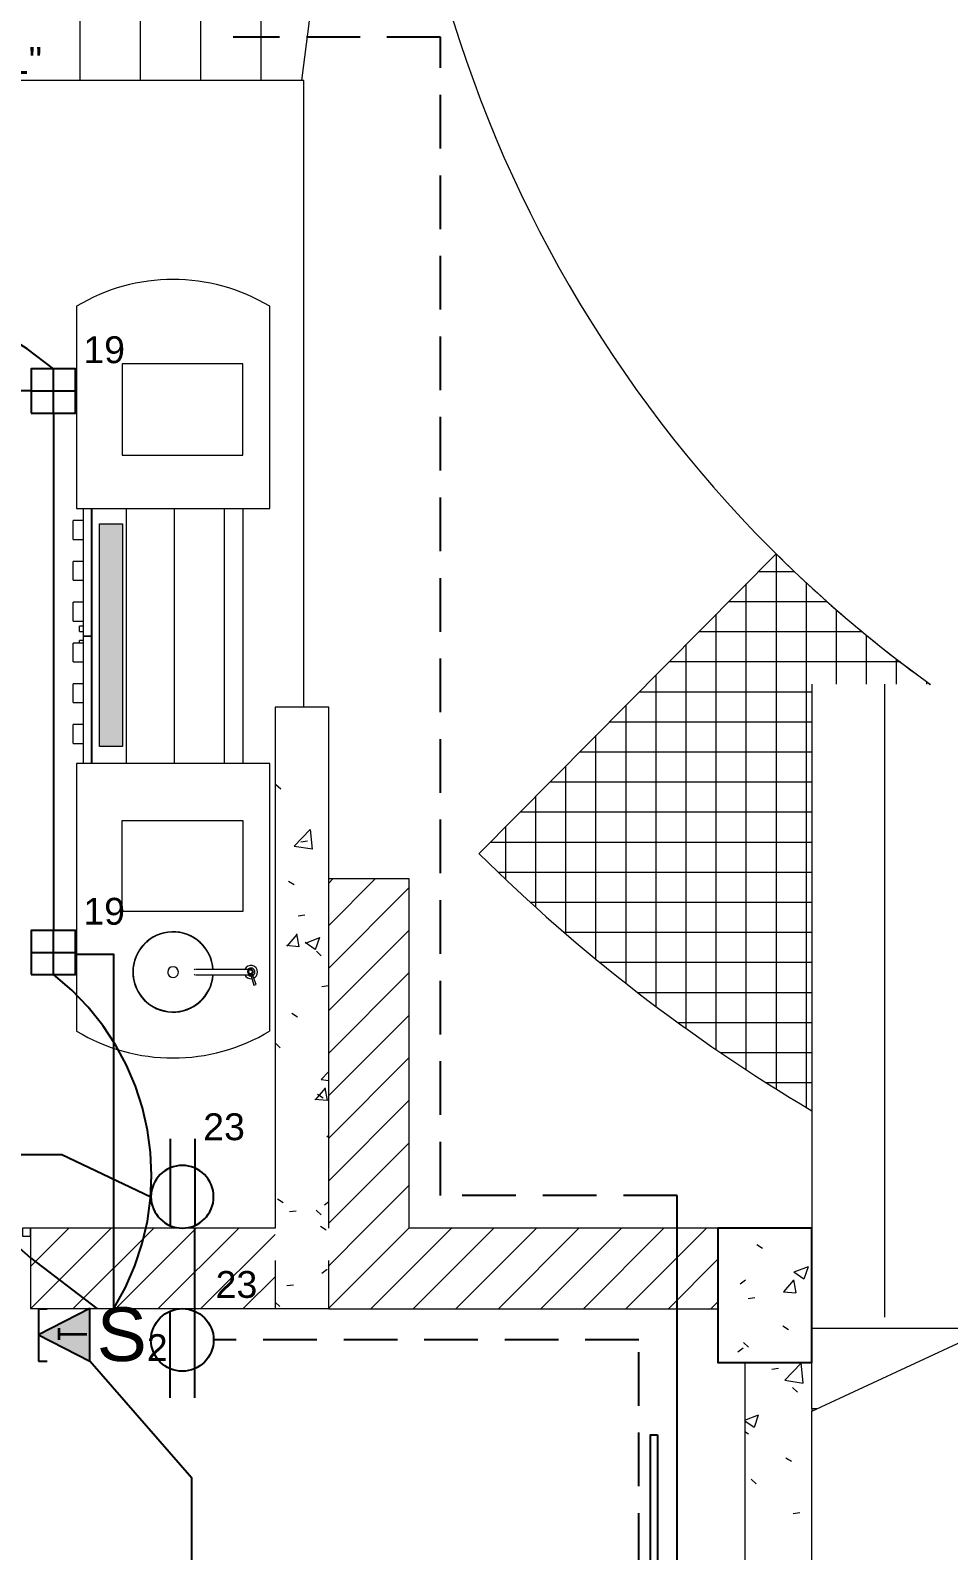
# Model space of a CAD drawing. Header units: inches. Extents: x 131 to 82119, y 71 to 16923.
# Drawn here: x 188.18 to 191.6, y 153.96 to 159.63 of the extents above; entities that cross this region are included whole.
import ezdxf
from ezdxf.enums import TextEntityAlignment as Align

# ---------------------------------------------------------------- set-up
doc = ezdxf.new("R2010")
doc.units = ezdxf.units.IN
doc.header["$MEASUREMENT"] = 0
for name, pattern in [('HIDDEN', [9.525, 6.35, -3.175]), ('Overhead', [0.003969, 0.002381, -0.001587]), ('PISO', [0.3, 0.2, -0.1])]:
    doc.linetypes.add(name, pattern=pattern)
for name, color, linetype, lineweight in [('A-FLOR-____-OTLN', 192, 'Continuous', 18), ('A-FLOR-____-PATT', 8, 'Continuous', 18), ('A-GLAZ-CWMG-MCUT', 51, 'Continuous', 18), ('A-GLAZ-CWMG-OTLN', 51, 'Continuous', 18), ('A-WALL-____-MCUT', 113, 'Continuous', 18), ('A-WALL-____-PATT', 111, 'Continuous', 18), ('DUCTO-PARED O TECHO', 7, 'Continuous', 25), ('DUCTO-PISO', 7, 'PISO', 25), ('Q-SPCQ-____-OTLN', 91, 'Continuous', 18), ('RED-TELEFONO', 240, 'TELEFONO', 25), ('RED-TELÉFONO', 240, 'TELEFONO', 25), ('S-COLS-____-MCUT', 52, 'Continuous', 18), ('S-COLS-____-OTLN', 52, 'Continuous', 18), ('S-STRS-____-MBND', 31, 'Overhead', 18), ('S-STRS-____-OTLN', 31, 'Continuous', 18), ('SIMBOLOGIA', 150, 'Continuous', 25)]:
    doc.layers.add(name, color=color, linetype=linetype, lineweight=lineweight)
for name, color, linetype in [('INTERRUPTORES', 6, 'Continuous'), ('LAMPARAS', 20, 'Continuous'), ('Retorno', 5, 'HIDDEN')]:
    doc.layers.add(name, color=color, linetype=linetype)
doc.styles.add('ROMANS', font='romans.shx', dxfattribs={"width": 0.625})
doc.styles.get("Standard").update_dxf_attribs({"font": 'arial.ttf'})
doc.linetypes.add('TELEFONO', pattern='A,0.32,-0.12,["TEL",Standard,S=0.065,R=0,X=-0.065,Y=-0.0325],-0.14', length=0.58)
pattern_1 = [(50, (192.4177, 155.93026), (0.546432, -0.047308), [0.057, -0.629]), (355, (192.4177, 155.93026), (-0.10543, 0.57337), [0.046, -0.503]), (100.451, (192.4637, 155.92626), (0.440955, 0.52571), [0.049, -0.534]), (46.184, (192.4177, 156.08226), (0.81312, -0.12606), [0.086, -0.943]), (96.636, (192.4857, 156.07226), (0.711995, 0.74225), [0.073, -0.801]), (351.184, (192.4177, 156.08226), (0.71223, 0.74262), [0.069, -0.754]), (21, (192.4937, 156.04426), (0.454985, -0.306292), [0.057, -0.629]), (326, (192.4937, 156.04426), (0.185766, 0.552594), [0.046, -0.503]), (71.451, (192.5317, 156.01926), (0.640536, 0.246016), [0.049, -0.534]), (37.5, (192.4177, 155.93026), (0.009206, 0.2541166), [0.025, -0.472, 0.025, -0.485, -0.505]), (37.5, (192.4177, 155.93026), (0.009206, 0.2541166), [-1.007, 0.025, -0.48]), (7.5, (192.4177, 155.93026), (0.200461, 0.300738), [0.025, -0.266, 0.025, -0.46, -0.192]), (7.5, (192.4177, 155.93026), (0.200461, 0.300738), [-0.776, 0.025, -0.167]), (327.5, (192.2477, 155.93026), (0.406483, -0.0170776), [0.025, -0.165, 0.025, -0.569, -0.789]), (327.5, (192.2477, 155.93026), (0.406483, -0.0170776), [-0.785, 0.025, -0.764]), (317.5, (192.1717, 155.93026), (0.443999, 0.076008), [0.025, -0.223, 0.025, -0.37, -0.56]), (317.5, (192.1717, 155.93026), (0.443999, 0.076008), [-0.642, 0.025, -0.535])]
pattern_2 = [(45, (192.4177, 155.93026), (-0.079196, 0.079196), [])]

# ---------------------------------------------------------------- blocks, each defined once
blk = doc.blocks.new('Rectangular Mullion - 30mm Square-V1-ARQ-SS')
at = {"layer": 'A-GLAZ-CWMG-MCUT'}
for p, q in [((-0.03, 0.015), (0, 0.015)), ((-0.03, -0.015), (-0.03, 0.015)), ((0, 0.015), (0, -0.015)), ((0, -0.015), (-0.03, -0.015))]:
    blk.add_line(p, q, dxfattribs=at)
blk = doc.blocks.new('BBQ_Unit_10968 - Grill-757689-ARQ-SS')
at = {"layer": 'Q-SPCQ-____-OTLN'}
blk.add_hatch(color=256, dxfattribs=at).paths.add_polyline_path([(0.8617, -0.364), (0.8617, -0.2784), (0.0317, -0.2784), (0.0317, -0.364), (0.7622, -0.364)], flags=0)
for p, q in [((-0.0245, 0.27), (-0.7782, 0.27)), ((-0.0245, 0.17), (-0.0245, 0.27)), ((1.9218, 0.27), (0.9255, 0.27)), ((0.9255, 0.27), (0.9255, 0.17)), ((-0.2233, 0.17), (-0.5633, 0.17)), ((-0.5633, 0.17), (-0.5633, -0.28)), ((-0.2233, -0.28), (-0.2233, 0.17)), ((-0.0245, 0.102), (-0.0245, 0.17)), ((-0.0245, 0.17), (0.9255, 0.17)), ((0.9255, 0.17), (0.9255, 0.102)), ((1.1367, -0.28), (1.1367, 0.17)), ((1.1367, 0.17), (1.4767, 0.17)), ((1.4767, 0.17), (1.4767, -0.28)), ((1.6918, 0.1793), (1.6918, 0.0079)), ((1.6936, 0.1906), (1.6939, 0.1903)), ((1.7481, 0.2192), (1.706, 0.203)), ((1.708, 0.2045), (1.7074, 0.2051)), ((1.7079, 0.1982), (1.7513, 0.2108)), ((1.7118, 0.0079), (1.7118, 0.1793)), ((1.7513, 0.2108), (1.7481, 0.2192)), ((-0.0245, -0.0862), (-0.0245, 0.102)), ((0.9255, 0.102), (-0.0245, 0.102)), ((0.9255, 0.102), (0.9255, -0.0862)), ((-0.0245, -0.2652), (-0.0245, -0.0862)), ((-0.0245, -0.0862), (0.9255, -0.0862)), ((0.9255, -0.0862), (0.9255, -0.2652)), ((-0.5633, -0.28), (-0.2233, -0.28)), ((-0.0245, -0.3924), (-0.0245, -0.2652)), ((-0.0245, -0.2652), (0.9255, -0.2652)), ((0.0317, -0.364), (0.0317, -0.2784)), ((0.0317, -0.2784), (0.8617, -0.2784)), ((0.0317, -0.2784), (0.8617, -0.2784)), ((0.0317, -0.364), (0.0317, -0.2784)), ((0.8617, -0.2784), (0.8617, -0.364)), ((0.8617, -0.2784), (0.8617, -0.364)), ((0.9255, -0.2652), (0.9255, -0.3924)), ((1.4767, -0.28), (1.1367, -0.28)), ((-0.0245, -0.3924), (0.9255, -0.3924)), ((-0.0245, -0.45), (-0.0245, -0.3924)), ((-0.0245, -0.3946), (0.9255, -0.3946)), ((0.8617, -0.364), (0.0317, -0.364)), ((0.8617, -0.364), (0.0317, -0.364)), ((0.4505, -0.3946), (0.4505, -0.4246)), ((0.4505, -0.4246), (0.4505, -0.3946)), ((0.9255, -0.3924), (0.9255, -0.45)), ((-0.7782, -0.45), (-0.0245, -0.45)), ((-0.0245, -0.4246), (0.0202, -0.4246)), ((0.0202, -0.4246), (0.0202, -0.4626)), ((0.0202, -0.4246), (0.0902, -0.4246)), ((0.0902, -0.4626), (0.0902, -0.4246)), ((0.0902, -0.4246), (0.1722, -0.4246)), ((0.1722, -0.4246), (0.1722, -0.4626)), ((0.1722, -0.4246), (0.2422, -0.4246)), ((0.2422, -0.4626), (0.2422, -0.4246)), ((0.2422, -0.4246), (0.3242, -0.4246)), ((0.3242, -0.4246), (0.3242, -0.4626)), ((0.3242, -0.4246), (0.3942, -0.4246)), ((0.3942, -0.4626), (0.3942, -0.4246)), ((0.3942, -0.4246), (0.4505, -0.4246)), ((0.4138, -0.4246), (0.4138, -0.4384)), ((0.4338, -0.4384), (0.4138, -0.4384)), ((0.4338, -0.4384), (0.4338, -0.4246)), ((0.4505, -0.4246), (0.4762, -0.4246)), ((0.4672, -0.4246), (0.4672, -0.4384)), ((0.4762, -0.4384), (0.4672, -0.4384)), ((0.4762, -0.4246), (0.4762, -0.4626)), ((0.4762, -0.4246), (0.5462, -0.4246)), ((0.5462, -0.4626), (0.5462, -0.4246)), ((0.5462, -0.4246), (0.6282, -0.4246)), ((0.6282, -0.4246), (0.6282, -0.4626)), ((0.6282, -0.4246), (0.6982, -0.4246)), ((0.6982, -0.4626), (0.6982, -0.4246)), ((0.6982, -0.4246), (0.7802, -0.4246)), ((0.7802, -0.4246), (0.7802, -0.4626)), ((0.7802, -0.4246), (0.8502, -0.4246)), ((0.8502, -0.4626), (0.8502, -0.4246)), ((0.8502, -0.4246), (0.9255, -0.4246)), ((0.9255, -0.45), (1.9218, -0.45)), ((0.0902, -0.4626), (0.0202, -0.4626)), ((0.2422, -0.4626), (0.1722, -0.4626)), ((0.3942, -0.4626), (0.3242, -0.4626)), ((0.5462, -0.4626), (0.4762, -0.4626)), ((0.6982, -0.4626), (0.6282, -0.4626)), ((0.8502, -0.4626), (0.7802, -0.4626))]:
    blk.add_line(p, q, dxfattribs=at)
at = {"layer": 'Q-SPCQ-____-OTLN', "flags": 128}
for points in [[(1.6918, 0.1993), (1.6918, 0.199), (1.6918, 0.1987), (1.6918, 0.1984), (1.6918, 0.198), (1.6918, 0.1976), (1.6918, 0.1975)], [(1.6918, 0.1937), (1.6918, 0.193), (1.6918, 0.1923), (1.6918, 0.1916), (1.6918, 0.1908), (1.6918, 0.1901), (1.6918, 0.1893), (1.6918, 0.1884), (1.6918, 0.1876), (1.6918, 0.1867), (1.6918, 0.1858), (1.6918, 0.1849), (1.6918, 0.184), (1.6918, 0.183), (1.6918, 0.1821), (1.6918, 0.1811), (1.6918, 0.1801), (1.6918, 0.1793)], [(1.693, 0.1982), (1.6932, 0.2), (1.6939, 0.2016), (1.6949, 0.2031), (1.6962, 0.2043), (1.6978, 0.2051), (1.6995, 0.2055), (1.7013, 0.2055), (1.7022, 0.2054)], [(1.7005, 0.1908), (1.6995, 0.1908), (1.6978, 0.1912), (1.6962, 0.1921), (1.6949, 0.1933), (1.6939, 0.1947), (1.6932, 0.1964), (1.693, 0.1982)], [(1.7031, 0.2051), (1.7046, 0.2043), (1.706, 0.2031)], [(1.7076, 0.1964), (1.707, 0.1947), (1.706, 0.1933), (1.7046, 0.1921), (1.7031, 0.1912)], [(1.7118, 0.1793), (1.7118, 0.1803), (1.7118, 0.1813), (1.7118, 0.1823), (1.7118, 0.1832), (1.7118, 0.1841), (1.7118, 0.1851), (1.7118, 0.186), (1.7118, 0.1869), (1.7118, 0.1877), (1.7118, 0.1886), (1.7118, 0.1894), (1.7118, 0.1902), (1.7118, 0.191), (1.7118, 0.1918), (1.7118, 0.1925), (1.7118, 0.1932), (1.7118, 0.1939), (1.7118, 0.1945), (1.7118, 0.1951), (1.7118, 0.1957), (1.7118, 0.1962), (1.7118, 0.1967), (1.7118, 0.1972), (1.7118, 0.1977), (1.7118, 0.1981), (1.7118, 0.1984), (1.7118, 0.1988), (1.7118, 0.1991), (1.7118, 0.1993)], [(1.6919, 0.0586), (1.6898, 0.0585), (1.6839, 0.0579), (1.678, 0.0571), (1.6722, 0.056), (1.6663, 0.0547), (1.6606, 0.0532), (1.6549, 0.0514), (1.6493, 0.0494), (1.6437, 0.0472), (1.6383, 0.0448), (1.633, 0.0422), (1.6277, 0.0393), (1.6226, 0.0362), (1.6176, 0.033), (1.6128, 0.0295), (1.6081, 0.0259), (1.6035, 0.022), (1.5991, 0.018), (1.5949, 0.0138), (1.5908, 0.0095), (1.5869, 0.0049), (1.5832, 0.0003), (1.5797, -0.0045), (1.5764, -0.0095), (1.5733, -0.0146), (1.5703, -0.0198), (1.5676, -0.0251), (1.5652, -0.0305), (1.5629, -0.036), (1.5608, -0.0416), (1.559, -0.0473), (1.5574, -0.053), (1.5561, -0.0588), (1.5549, -0.0647), (1.554, -0.0706), (1.5534, -0.0765), (1.5529, -0.0824), (1.5528, -0.0884), (1.5528, -0.0944), (1.5531, -0.1003), (1.5536, -0.1062), (1.5544, -0.1121), (1.5554, -0.118), (1.5567, -0.1239), (1.5581, -0.1296), (1.5598, -0.1353), (1.5617, -0.141), (1.5639, -0.1465), (1.5663, -0.152), (1.5689, -0.1574), (1.5717, -0.1626), (1.5747, -0.1678), (1.5779, -0.1728), (1.5813, -0.1777), (1.5849, -0.1824), (1.5887, -0.187), (1.5927, -0.1915), (1.5968, -0.1958), (1.6011, -0.1999), (1.6056, -0.2038), (1.6102, -0.2076), (1.615, -0.2111), (1.6199, -0.2145), (1.6249, -0.2177), (1.6301, -0.2206), (1.6354, -0.2234), (1.6408, -0.226), (1.6463, -0.2283), (1.6518, -0.2304), (1.6575, -0.2323), (1.6632, -0.2339), (1.669, -0.2354), (1.6748, -0.2366), (1.6807, -0.2375), (1.6866, -0.2382), (1.6926, -0.2387), (1.6985, -0.239), (1.7018, -0.239)], [(1.7018, -0.239), (1.7077, -0.2389), (1.7137, -0.2385), (1.7196, -0.2379), (1.7255, -0.2371), (1.7314, -0.236), (1.7372, -0.2347), (1.7429, -0.2332), (1.7486, -0.2314), (1.7542, -0.2294), (1.7598, -0.2272), (1.7652, -0.2248), (1.7706, -0.2222), (1.7758, -0.2193), (1.7809, -0.2162), (1.7859, -0.213), (1.7907, -0.2095), (1.7954, -0.2059), (1.8, -0.202), (1.8044, -0.198), (1.8086, -0.1938), (1.8127, -0.1895), (1.8166, -0.1849), (1.8203, -0.1803), (1.8238, -0.1755), (1.8271, -0.1705), (1.8303, -0.1654), (1.8332, -0.1602), (1.8359, -0.1549), (1.8384, -0.1495), (1.8406, -0.144), (1.8427, -0.1384), (1.8445, -0.1327), (1.8461, -0.127), (1.8475, -0.1212), (1.8486, -0.1153), (1.8495, -0.1094), (1.8501, -0.1035), (1.8506, -0.0976), (1.8507, -0.0916), (1.8507, -0.0856), (1.8504, -0.0797), (1.8499, -0.0738), (1.8491, -0.0679), (1.8481, -0.062), (1.8469, -0.0561), (1.8454, -0.0504), (1.8437, -0.0447), (1.8418, -0.039), (1.8396, -0.0335), (1.8372, -0.028), (1.8347, -0.0226), (1.8319, -0.0174), (1.8288, -0.0122), (1.8256, -0.0072), (1.8222, -0.0023), (1.8186, 0.0024), (1.8148, 0.007), (1.8109, 0.0115), (1.8067, 0.0158), (1.8024, 0.0199), (1.7979, 0.0238), (1.7933, 0.0276), (1.7885, 0.0311), (1.7836, 0.0345), (1.7786, 0.0377), (1.7734, 0.0406), (1.7681, 0.0434), (1.7627, 0.046), (1.7572, 0.0483), (1.7517, 0.0504), (1.746, 0.0523), (1.7403, 0.0539), (1.7345, 0.0554), (1.7287, 0.0566), (1.7228, 0.0575), (1.7169, 0.0582), (1.7118, 0.0586)], [(1.6918, 0.0079), (1.6918, 0.0074), (1.6918, 0.0069), (1.6918, 0.0064), (1.6918, 0.0059), (1.6918, 0.0054), (1.6918, 0.0049), (1.6918, 0.0044), (1.6918, 0.0039), (1.6918, 0.0034), (1.6918, 0.0029), (1.6918, 0.0024), (1.6918, 0.0019), (1.6918, 0.0015), (1.6918, 0.001), (1.6918, 0.0005), (1.6918, 0.0001), (1.6918, -0.0004), (1.6918, -0.0008), (1.6918, -0.0012), (1.6918, -0.0016), (1.6918, -0.002), (1.6918, -0.0024), (1.6918, -0.0028), (1.6918, -0.0031), (1.6918, -0.0035), (1.6918, -0.0038), (1.6918, -0.0041), (1.6918, -0.0044), (1.6918, -0.0047), (1.6918, -0.005), (1.6918, -0.0052), (1.6918, -0.0055), (1.6918, -0.0057), (1.6918, -0.0059), (1.6918, -0.0061), (1.6918, -0.0062), (1.6918, -0.0064), (1.6918, -0.0065), (1.6918, -0.0066), (1.6918, -0.0067), (1.6918, -0.0067), (1.6918, -0.0068), (1.6918, -0.0068), (1.6918, -0.0068)], [(1.7118, -0.0068), (1.7118, -0.0068), (1.7118, -0.0068), (1.7118, -0.0067), (1.7118, -0.0066), (1.7118, -0.0066), (1.7118, -0.0065), (1.7118, -0.0063), (1.7118, -0.0062), (1.7118, -0.006), (1.7118, -0.0058), (1.7118, -0.0056), (1.7118, -0.0054), (1.7118, -0.0052), (1.7118, -0.0049), (1.7118, -0.0046), (1.7118, -0.0043), (1.7118, -0.004), (1.7118, -0.0037), (1.7118, -0.0034), (1.7118, -0.003), (1.7118, -0.0027), (1.7118, -0.0023), (1.7118, -0.0019), (1.7118, -0.0015), (1.7118, -0.0011), (1.7118, -0.0006), (1.7118, -0.0002), (1.7118, 0.0002), (1.7118, 0.0007), (1.7118, 0.0012), (1.7118, 0.0016), (1.7118, 0.0021), (1.7118, 0.0026), (1.7118, 0.0031), (1.7118, 0.0036), (1.7118, 0.0041), (1.7118, 0.0046), (1.7118, 0.0051), (1.7118, 0.0056), (1.7118, 0.0061), (1.7118, 0.0066), (1.7118, 0.0071), (1.7118, 0.0075), (1.7118, 0.0079)]]:
    blk.add_lwpolyline(points, dxfattribs=at)
at = {"layer": 'Q-SPCQ-____-OTLN'}
for centre, radius, start, end in [((-0.1802, -0.09), 0.698, 148.9516, 211.0484), ((1.3259, -0.09), 0.6961, 328.8596, 31.1404), ((1.7018, 0.2), 0.025, 90, 245.5013), ((1.7018, 0.2), 0.015, 90, 231.9056), ((1.7004, 0.1982), 0.00742, 0, 180), ((1.7004, 0.1982), 0.00742, 180, 360), ((1.7018, 0.2), 0.00982, 143.6817, 150), ((1.7018, 0.2), 0.00982, 90, 98.1936), ((1.7018, 0.2), 0.025, 24.2652, 90), ((1.7018, 0.2), 0.015, 26.1315, 90), ((1.7018, 0.2), 0.00982, 81.8064, 90), ((1.7009, 0.1983), 0.007, 359.3279, 42.6721), ((1.7018, 0.2), 0.015, 309.0921, 0), ((1.7018, 0.2), 0.025, 294.4934, 7.6897), ((1.7007, -0.09), 0.149, 93.433, 270), ((1.7018, -0.09), 0.15, 93.8332, 270), ((1.7018, -0.09), 0.149, 93.8597, 270), ((1.7007, -0.09), 0.149, 270, 85.6922), ((1.7018, -0.09), 0.15, 270, 86.1279), ((1.7018, -0.09), 0.149, 270, 86.1019), ((1.7018, -0.0068), 0.01, 195, 210), ((1.7018, -0.0068), 0.01, 330, 345), ((1.7018, -0.09), 0.02, 90, 270), ((1.7018, -0.09), 0.02, 270, 90)]:
    blk.add_arc(centre, radius, start, end, dxfattribs=at)
for start_param, end_param in [(2.144127, 5.285719), (6.134036, 8.427312), (5.285719, 5.547519)]:
    blk.add_ellipse((1.7005, 0.1978), major_axis=(0.00692, 0.00722), ratio=0.999482, start_param=start_param, end_param=end_param, dxfattribs=at)
for points, knots in [([(1.6931, 0.1912), (1.6932, 0.191), (1.6935, 0.1907), (1.6938, 0.1904), (1.6939, 0.1903)], [0.55555556, 0.55555556, 0.55555556, 0.55555556, 0.61111111, 0.63680386, 0.63680386, 0.63680386, 0.63680386]), ([(1.6943, 0.19), (1.6944, 0.1899), (1.6945, 0.1898), (1.6947, 0.1896), (1.6951, 0.1894), (1.6955, 0.1891), (1.6958, 0.1889), (1.6961, 0.1888), (1.6964, 0.1886), (1.6968, 0.1885), (1.6973, 0.1883), (1.6979, 0.188), (1.6985, 0.1879), (1.699, 0.1878), (1.6995, 0.1877), (1.7004, 0.1877), (1.7012, 0.1877), (1.7018, 0.1877)], [0.6666667, 0.6666667, 0.6666667, 0.6666667, 0.6805556, 0.6944444, 0.7222222, 0.75, 0.7638889, 0.7777778, 0.7916667, 0.8055556, 0.8333333, 0.8611111, 0.8888889, 0.9027778, 0.9166667, 0.9444444, 1, 1, 1, 1]), ([(1.7018, 0.1877), (1.7024, 0.1878), (1.7032, 0.188), (1.7042, 0.1883), (1.7047, 0.1885), (1.7051, 0.1886), (1.7054, 0.1888), (1.7059, 0.189), (1.7064, 0.1894), (1.7069, 0.1897), (1.7072, 0.19), (1.7075, 0.1902), (1.7077, 0.1904), (1.7081, 0.1907), (1.7084, 0.1911), (1.7088, 0.1915), (1.7091, 0.192), (1.7095, 0.1924), (1.7097, 0.1928), (1.71, 0.1933), (1.7103, 0.1939), (1.7106, 0.1946), (1.7107, 0.1952), (1.7108, 0.1955)], [0, 0, 0, 0, 0.1, 0.15, 0.175, 0.2, 0.225, 0.25, 0.3, 0.35, 0.375, 0.4, 0.425, 0.45, 0.5, 0.55, 0.6, 0.65, 0.7, 0.75, 0.8, 0.9, 1, 1, 1, 1]), ([(1.7108, 0.1955), (1.7109, 0.1957), (1.7109, 0.1961), (1.711, 0.1965), (1.711, 0.1968), (1.711, 0.197), (1.711, 0.1972), (1.7111, 0.1975), (1.7111, 0.1978), (1.711, 0.1982), (1.711, 0.1985), (1.711, 0.1987), (1.711, 0.1988)], [0, 0, 0, 0, 0.0714286, 0.1071429, 0.125, 0.1428571, 0.1607143, 0.1785714, 0.2142857, 0.25, 0.2678571, 0.2857143, 0.2857143, 0.2857143, 0.2857143])]:
    blk.add_open_spline(points, degree=3, knots=knots, dxfattribs=at)
blk = doc.blocks.new('TOMA')
at = {"layer": 'SIMBOLOGIA'}
for p, q in [((-0.0301, 0.2165), (-0.0301, 0.0062)), ((0.0294, 0.2165), (0.0294, 0.1463)), ((0.0294, 0.1463), (0.0294, 0.0059))]:
    blk.add_line(p, q, dxfattribs=at)
blk.add_circle((0, 0.0761), 0.0761, dxfattribs=at)
blk = doc.blocks.new('TEL')
at = {"layer": 'RED-TELEFONO', "linetype": 'Continuous'}
h = blk.add_hatch(color=256, dxfattribs=at)
h.dxf.hatch_style = 1
h.paths.add_polyline_path([(-0.1477, -0.0756), (0, 0), (-0.1477, 0.0756)])
for p, q in [((0, 0.075), (-0.0251, 0.075)), ((0, 0.075), (0, 0)), ((0, 0), (0, -0.075)), ((0, -0.075), (-0.0251, -0.075))]:
    blk.add_line(p, q, dxfattribs=at)
blk.add_lwpolyline([(-0.1477, -0.0756), (-0.1477, 0.0756), (0, 0)], close=True, dxfattribs=at)
at = {"layer": 'RED-TELEFONO', "color": 2, "linetype": 'TELEFONO', "style": 'ROMANS', "width": 0.7}
blk.add_text('T', height=0.08, rotation=270, dxfattribs=at).set_placement((-0.1384, 0.0022), align=Align.CENTER)

msp = doc.modelspace()

# ---------------------------------------------------------------- hatches: boundary and pattern name
at = {"layer": 'A-FLOR-____-OTLN'}
h = msp.add_hatch(dxfattribs=at)
h.set_pattern_fill('FP_26', color=9, style=0, pattern_type=2)
h.set_pattern_definition([(0, (192.4177, 155.93026), (0, 0.112), []), (90, (192.4177, 155.93026), (-0.112, 7e-18), [])])
h.paths.add_polyline_path([(194.3092, 154.7152), (194.5902, 154.7203), (194.8707, 154.7379), (195.1502, 154.7678), (195.428, 154.8101), (195.7037, 154.8645), (195.9767, 154.9311), (196.2466, 155.0097), (196.5126, 155.1002), (196.7745, 155.2023), (197.0315, 155.3158), (197.2833, 155.4406), (197.5294, 155.5764), (197.7692, 155.723), (198.0023, 155.88), (198.2282, 156.0471), (198.4466, 156.2241), (198.6569, 156.4105), (198.8587, 156.606), (199.0518, 156.8103), (199.2356, 157.0229), (199.4098, 157.2433), (199.5742, 157.4713), (199.7283, 157.7063), (199.8719, 157.9479), (200.0046, 158.1956), (200.1263, 158.4489), (200.2367, 158.7074), (200.3367, 158.9736), (200.4247, 159.244), (200.5005, 159.518), (200.564, 159.7952), (200.615, 160.0749), (200.6535, 160.3567), (200.6793, 160.6398), (200.6925, 160.9239), (200.6929, 161.2082), (200.6807, 161.4923), (200.6557, 161.7756), (200.6182, 162.0574), (200.568, 162.3373), (200.5055, 162.6147), (200.4305, 162.889), (200.3434, 163.1597), (200.2443, 163.4262), (200.1334, 163.688), (200.0109, 163.9446), (199.877, 164.1955), (199.7321, 164.4401), (198.3807, 164.7046), (196.8098, 164.0667), (196.9652, 163.9308), (197.1133, 163.7868), (197.2534, 163.6352), (197.3853, 163.4763), (197.5086, 163.3106), (197.6229, 163.1387), (197.7279, 162.9608), (196.6156, 162.3434), (196.7017, 162.1869), (196.7768, 162.0248), (196.8405, 161.8579), (196.8927, 161.6871), (196.9329, 161.5131), (196.9611, 161.3367), (196.9771, 161.1588), (196.9808, 160.9802), (196.9721, 160.8018), (196.9512, 160.6244), (196.9182, 160.4488), (196.8732, 160.276), (196.8163, 160.1066), (196.748, 159.9416), (196.6684, 159.7817), (196.578, 159.6276), (196.4773, 159.4801), (196.3666, 159.3399), (196.2465, 159.2077), (196.1176, 159.084), (195.9805, 158.9695), (195.8359, 158.8647), (195.6843, 158.7701), (195.5267, 158.6862), (195.3636, 158.6133), (195.1959, 158.5518), (195.0243, 158.502), (194.8498, 158.4642), (194.673, 158.4384), (194.4949, 158.4249), (194.6248, 156.2964), (194.3877, 156.2878), (194.1506, 156.2909), (193.9138, 156.3059), (193.6781, 156.3325), (193.444, 156.3707), (193.2121, 156.4205), (192.9829, 156.4818), (192.757, 156.5543), (192.535, 156.6378), (192.4177, 156.6888), (192.4177, 155.0991), (192.3072, 155.0476), (192.3742, 155.0243), (192.4139, 155.0124), (192.4139, 155.0903), (192.5339, 155.0903), (192.5339, 154.9764), (192.6434, 154.9436), (192.916, 154.875), (193.1912, 154.8184), (193.4688, 154.7741), (193.748, 154.7421), (194.0283, 154.7224), (194.1163, 154.7202)], flags=0)
h.paths.add_polyline_path([(191.094, 155.6016), (191.094, 157.1905), (191.5358, 157.1905), (191.5017, 157.2141), (191.3139, 157.3591), (191.1336, 157.5132), (190.9611, 157.676), (189.8539, 156.5595), (190.0438, 156.3788), (190.241, 156.2061), (190.4451, 156.0416), (190.6558, 155.8857), (190.8728, 155.7386), (191.0611, 155.622)], flags=0)
at = {"layer": 'A-FLOR-____-PATT'}
h = msp.add_hatch(dxfattribs=at)
h.set_pattern_fill('FP_6', color=256, style=0, pattern_type=2)
h.set_pattern_definition([(90, (192.4177, 155.93026), (-0.225, 1e-17), [])])
h.paths.add_polyline_path([(173.3399, 156.8507), (182.2082, 156.8507), (182.2086, 159.4393), (189.194, 159.4393), (189.5007, 161.8354), (186.4773, 162.4231), (186.4773, 161.3778), (179.3269, 161.3778), (179.3269, 160.6772), (177.4279, 160.6774), (177.4279, 161.6774), (175.5784, 161.6774), (175.5784, 163.1166), (173.3649, 163.1166), (173.3649, 158.335), (173.3399, 158.335), (173.3399, 163.1166), (173.3154, 163.1166), (173.3154, 156.8507)], flags=0)
at = {"layer": 'A-WALL-____-PATT'}
h = msp.add_hatch(dxfattribs=at)
h.set_pattern_fill('FP_2', style=0, pattern_type=2)
h.set_pattern_definition(pattern_1)
h.paths.add_polyline_path([(189.294, 154.8643), (189.294, 157.1053), (189.094, 157.1053), (189.094, 154.8643), (189.1515, 154.8643)], flags=0)
h = msp.add_hatch(dxfattribs=at)
h.set_pattern_fill('FP_1', color=8, style=0, pattern_type=2)
h.set_pattern_definition(pattern_2)
h.paths.add_polyline_path([(189.594, 155.1641), (189.594, 156.4647), (189.294, 156.4647), (189.294, 155.1641), (189.5334, 155.1641)], flags=0)
h = msp.add_hatch(dxfattribs=at)
h.set_pattern_fill('FP_1', color=8, style=0, pattern_type=2)
h.set_pattern_definition(pattern_2)
h.paths.add_polyline_path([(189.094, 154.8643), (189.094, 155.1641), (188.1826, 155.1641), (188.1826, 154.8643), (188.7696, 154.8643)])
h = msp.add_hatch(dxfattribs=at)
h.set_pattern_fill('FP_1', color=8, style=0, pattern_type=2)
h.set_pattern_definition(pattern_2)
h.paths.add_polyline_path([(190.744, 154.8641), (190.744, 155.1641), (189.294, 155.1641), (189.294, 154.8641), (189.5334, 154.8641)])
h = msp.add_hatch(dxfattribs=at)
h.set_pattern_fill('FP_2', style=0, pattern_type=2)
h.set_pattern_definition(pattern_1)
h.paths.add_polyline_path([(190.844, 149.731), (191.094, 149.731), (191.094, 154.6641), (190.844, 154.6641), (190.844, 149.8561)], flags=0)
at = {"layer": 'S-COLS-____-OTLN'}
h = msp.add_hatch(dxfattribs=at)
h.set_pattern_fill('FP_2', style=0, pattern_type=2)
h.set_pattern_definition(pattern_1)
h.paths.add_polyline_path([(190.744, 154.6641), (191.094, 154.6641), (191.094, 155.1641), (190.744, 155.1641)], flags=0)

# ---------------------------------------------------------------- linework, layer by layer
at = {"layer": 'A-FLOR-____-OTLN'}
for p, q in [((189.194, 159.4393), (189.5007, 161.8354)), ((189.2013, 159.4393), (183.4463, 159.4393)), ((189.2013, 157.1056), (189.2013, 159.4393)), ((190.9611, 157.676), (189.8539, 156.5595)), ((189.094, 157.1056), (189.2013, 157.1056)), ((189.294, 154.8641), (189.194, 154.8641))]:
    msp.add_line(p, q, dxfattribs=at)
for radius, start, end in [(4.7888, 174.9027, 234.262), (4.7888, 225.2393, 234.2508), (6.3612, 225.23931, 239.38909)]:
    msp.add_arc((194.3331, 161.0763), radius, start, end, dxfattribs=at)
at = {"layer": 'A-WALL-____-MCUT'}
for p, q in [((189.294, 157.1053), (189.094, 157.1053)), ((189.094, 157.1053), (189.094, 155.1641)), ((189.294, 155.1641), (189.294, 157.1053)), ((189.594, 156.4647), (189.294, 156.4647)), ((189.594, 155.1641), (189.594, 156.4647)), ((189.094, 155.1641), (188.1826, 155.1641)), ((188.1826, 155.1641), (188.1826, 154.8643)), ((190.744, 155.1641), (189.594, 155.1641)), ((190.744, 155.0441), (190.744, 155.1641)), ((189.094, 155.0441), (189.094, 154.8643)), ((189.294, 154.8643), (189.294, 155.0441)), ((188.1826, 154.8643), (189.094, 154.8643)), ((189.094, 154.8643), (189.294, 154.8643)), ((189.294, 154.8641), (190.744, 154.8641)), ((191.094, 154.6641), (190.844, 154.6641)), ((190.844, 154.6641), (190.844, 149.9761)), ((191.094, 154.4905), (191.094, 154.6641)), ((191.094, 149.731), (191.094, 154.4818))]:
    msp.add_line(p, q, dxfattribs=at)
at = {"layer": 'DUCTO-PARED O TECHO'}
for points in [[(188.1858, 158.2826), (186.5965, 158.2826)], [(188.2682, 158.2003), (188.2682, 156.2732)], [(183.5645, 156.2927), (183.5645, 155.438), (188.2995, 155.438), (188.6318, 155.2809)], [(188.4932, 154.8643), (188.4932, 156.1833), (188.3582, 156.1833)], [(190.5917, 149.7272), (190.5917, 155.2859)], [(188.7948, 154.8547), (188.7948, 155.1641)]]:
    msp.add_lwpolyline(points, dxfattribs=at)
at = {"layer": 'DUCTO-PISO'}
for points in [[(190.5917, 155.2859), (189.7107, 155.2859), (189.7107, 159.6008), (188.9383, 159.6008)], [(190.4498, 150.0026), (190.4498, 154.7475), (188.8654, 154.7475)]]:
    msp.add_lwpolyline(points, dxfattribs=at)
at = {"layer": 'LAMPARAS'}
for p, q in [((188.3506, 158.365), (188.1858, 158.365)), ((188.1858, 158.365), (188.1858, 158.2003)), ((188.2682, 158.2003), (188.2682, 158.365)), ((188.1858, 158.2826), (188.3506, 158.2826)), ((188.1858, 158.2003), (188.3506, 158.2003)), ((188.3506, 156.2732), (188.1858, 156.2732)), ((188.1858, 156.2732), (188.1858, 156.1085)), ((188.2682, 156.1085), (188.2682, 156.2732)), ((188.1858, 156.1908), (188.3506, 156.1908)), ((188.1858, 156.1085), (188.3506, 156.1085))]:
    msp.add_line(p, q, dxfattribs=at)
for points in [[(188.1858, 158.2003), (188.3506, 158.2003), (188.3506, 158.365), (188.1858, 158.365)], [(188.1858, 156.1085), (188.3506, 156.1085), (188.3506, 156.2732), (188.1858, 156.2732)], [(191.094, 155.1641), (190.744, 155.1641), (190.744, 154.6641), (191.094, 154.6641)], [(190.5191, 154.394), (190.5191, 153.194), (190.4931, 153.194), (190.4931, 154.394)]]:
    msp.add_lwpolyline(points, close=True, dxfattribs=at)
at = {"layer": 'RED-TELÉFONO'}
msp.add_lwpolyline([(190.5763, 149.4043), (188.7845, 149.4043), (188.7845, 154.2332), (188.4045, 154.6684)], dxfattribs=at)
at = {"layer": 'Retorno'}
for centre, radius, start, end in [((191.1599, 158.675), 4.6877, 174.6451, 234.3815), ((187.3912, 157.3144), 1.3686, 50.1456, 129.8544), ((187.6873, 155.361), 0.9467, 328.354, 52.1499), ((190.2345, 158.0199), 5.2577, 219.5025, 272.8199)]:
    msp.add_arc(centre, radius, start, end, dxfattribs=at)
at = {"layer": 'S-COLS-____-MCUT'}
for p, q in [((191.094, 155.1641), (190.744, 155.1641)), ((190.744, 155.1641), (190.744, 154.6641)), ((191.094, 154.6641), (191.094, 155.1641)), ((190.744, 154.6641), (191.094, 154.6641))]:
    msp.add_line(p, q, dxfattribs=at)
at = {"layer": 'S-STRS-____-MBND', "linetype": 'Continuous'}
msp.add_line((191.094, 154.4818), (191.6709, 154.7508), dxfattribs=at)
at = {"layer": 'S-STRS-____-OTLN'}
for p, q in [((191.094, 157.1905), (191.094, 156.8905)), ((191.3642, 157.1905), (191.3642, 156.8905)), ((191.094, 156.8905), (191.094, 156.5905)), ((191.3642, 156.8905), (191.3642, 156.5905)), ((191.094, 156.5905), (191.094, 156.2905)), ((191.3642, 156.5905), (191.3642, 156.2905)), ((191.094, 156.2905), (191.094, 155.9905)), ((191.3642, 156.2905), (191.3642, 155.9905)), ((191.094, 155.9905), (191.094, 155.6905)), ((191.3642, 155.9905), (191.3642, 155.6905)), ((191.094, 155.6905), (191.094, 155.3905)), ((191.3642, 155.6905), (191.3642, 155.3905)), ((191.094, 155.3905), (191.094, 155.1641)), ((191.3642, 155.3905), (191.3642, 155.0905)), ((191.3642, 155.0905), (191.3642, 154.8328)), ((191.6805, 154.7905), (191.094, 154.7905)), ((191.094, 154.4905), (191.094, 154.4818)), ((191.1125, 154.4905), (191.094, 154.4905))]:
    msp.add_line(p, q, dxfattribs=at)
at = {"layer": 'S-STRS-____-OTLN', "linetype": 'Overhead'}
for p, q in [((191.6805, 154.7905), (191.094, 154.7905)), ((191.1125, 154.4905), (191.094, 154.4905))]:
    msp.add_line(p, q, dxfattribs=at)

# ---------------------------------------------------------------- block references
at = {"layer": 'A-GLAZ-CWMG-OTLN', "extrusion": (0, 0, -1), "rotation": 180}
msp.add_blockref('Rectangular Mullion - 30mm Square-V1-ARQ-SS', (-188.1826, 155.1491), dxfattribs=at)
at = {"layer": 'Q-SPCQ-____-OTLN', "rotation": 269.9999999999997}
msp.add_blockref('BBQ_Unit_10968 - Grill-757689-ARQ-SS', (188.804, 157.8199), dxfattribs=at)
at = {"layer": 'RED-TELÉFONO', "xscale": -1.29829461337991, "yscale": 1.298294613379902, "zscale": 1.298294613379902}
msp.add_blockref('TEL', (188.2127, 154.7665), dxfattribs=at)
at = {"layer": 'SIMBOLOGIA', "xscale": -1.534310573126468, "yscale": 1.534310573126468, "zscale": 1.534310573126468}
msp.add_blockref('TOMA', (188.7486, 155.1641), dxfattribs=at)
at = {"layer": 'SIMBOLOGIA', "xscale": 1.534310573126468, "yscale": 1.534310573126468, "zscale": 1.534310573126468, "rotation": 180}
msp.add_blockref('TOMA', (188.7486, 154.8643), dxfattribs=at)

# ---------------------------------------------------------------- texts
for s, p in [('1"', (188.1624, 159.4634)), ('19', (188.4574, 158.3863)), ('19', (188.4574, 156.2945)), ('23', (188.904, 155.4917)), ('23', (188.9502, 154.9043))]:
    msp.add_text(s, height=0.1).set_placement(p, align=Align.CENTER)
at = {"layer": 'INTERRUPTORES', "insert": (188.4299, 154.869), "char_height": 0.2, "attachment_point": 1}
msp.add_mtext_dynamic_manual_height_columns('\\pt0.0082306;S{\\H0.5x;2}', width=0.353086, gutter_width=12.5, heights=[0], dxfattribs=at)

doc.saveas('drawing.dxf')
